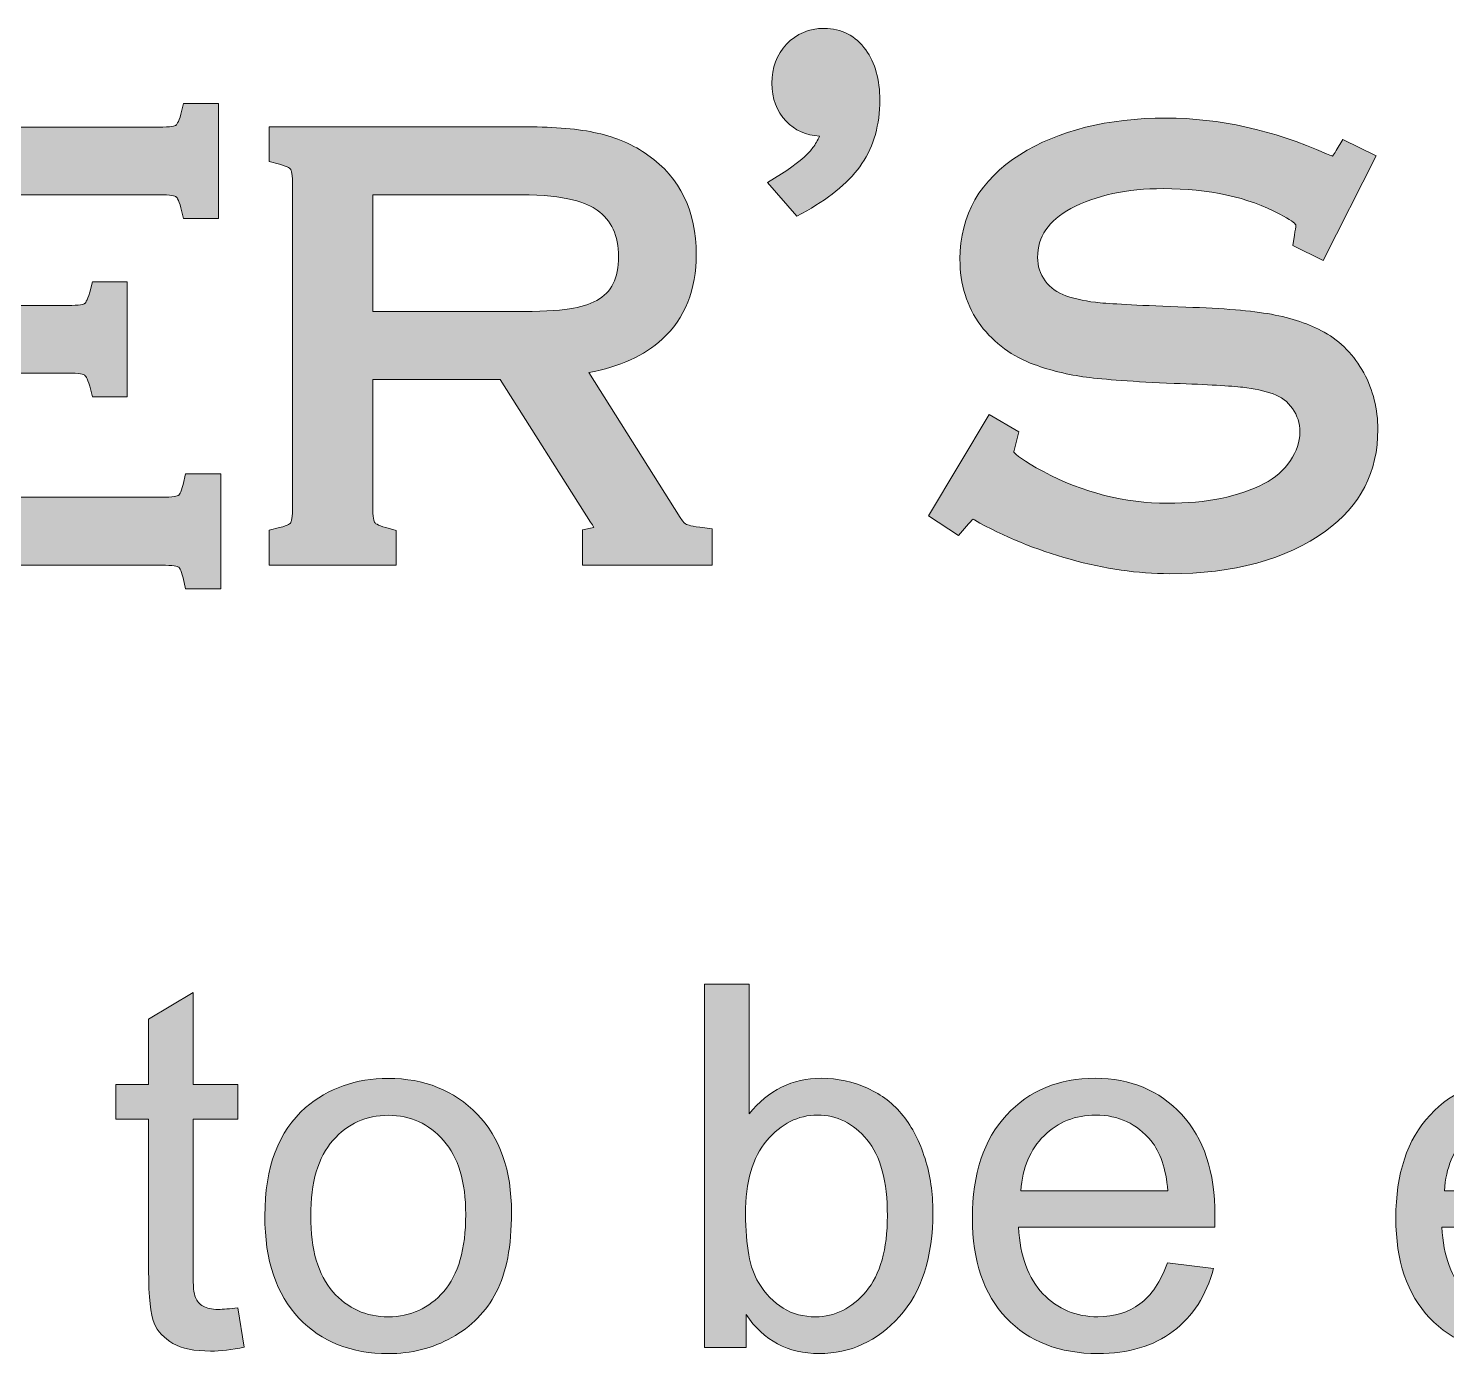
# Model space of a CAD drawing. Header units: inches. Extents: x 1117 to 1992, y -2324 to -585.
# Drawn here: x 1535.22 to 1560.56, y -1323.79 to -1300.11 of the extents above; entities that cross this region are included whole.
import ezdxf

# ---------------------------------------------------------------- set-up
doc = ezdxf.new("R2010")
doc.units = ezdxf.units.IN
doc.header["$MEASUREMENT"] = 0
doc.layers.add('Layer 1', color=7, linetype='Continuous')

# ---------------------------------------------------------------- blocks, each defined once
blk = doc.blocks.new('block 206')
at = {"layer": 'Layer 1', "true_color": 0x010101}
h = blk.add_hatch(color=18, dxfattribs=at)
h.dxf.hatch_style = 2
edge = h.paths.add_edge_path()
edge.add_spline(control_points=[(1549.444, -1300.106), (1549.173, -1300.106), (1548.947, -1300.202), (1548.77, -1300.39), (1548.598, -1300.574), (1548.51, -1300.809), (1548.51, -1301.086), (1548.51, -1301.359), (1548.596, -1301.588), (1548.764, -1301.764), (1548.919, -1301.928), (1549.121, -1302.017), (1549.361, -1302.031), (1549.328, -1302.108), (1549.288, -1302.177), (1549.242, -1302.237), (1549.131, -1302.384), (1548.941, -1302.541), (1548.681, -1302.703), (1548.681, -1302.703), (1548.433, -1302.857), (1548.433, -1302.857), (1548.433, -1302.857), (1548.954, -1303.463), (1548.954, -1303.463), (1548.954, -1303.463), (1549.133, -1303.364), (1549.133, -1303.364), (1549.581, -1303.109), (1549.913, -1302.827), (1550.119, -1302.52), (1550.331, -1302.205), (1550.438, -1301.824), (1550.438, -1301.388), (1550.438, -1301.023), (1550.354, -1300.721), (1550.188, -1300.491), (1550.007, -1300.239), (1549.75, -1300.106), (1549.444, -1300.106)], knot_values=[0, 0, 0, 0, 1, 1, 1, 2, 2, 2, 3, 3, 3, 4, 4, 4, 5, 5, 5, 6, 6, 6, 7, 7, 7, 8, 8, 8, 9, 9, 9, 10, 10, 10, 11, 11, 11, 12, 12, 12, 13, 13, 13, 13], degree=3, periodic=1)
h = blk.add_hatch(color=18, dxfattribs=at)
h.dxf.hatch_style = 2
edge = h.paths.add_edge_path()
edge.add_spline(control_points=[(1537.988, -1308.256), (1537.952, -1308.412), (1537.911, -1308.446), (1537.911, -1308.446), (1537.911, -1308.447), (1537.859, -1308.483), (1537.668, -1308.483), (1537.668, -1308.483), (1533.39, -1308.483), (1533.39, -1308.483), (1533.39, -1308.483), (1533.39, -1306.267), (1533.39, -1306.267), (1533.39, -1306.267), (1535.999, -1306.267), (1535.999, -1306.267), (1536.183, -1306.267), (1536.234, -1306.304), (1536.234, -1306.304), (1536.234, -1306.304), (1536.278, -1306.338), (1536.32, -1306.5), (1536.32, -1306.5), (1536.369, -1306.687), (1536.369, -1306.687), (1536.369, -1306.687), (1536.989, -1306.687), (1536.989, -1306.687), (1536.989, -1306.687), (1536.989, -1304.636), (1536.989, -1304.636), (1536.989, -1304.636), (1536.369, -1304.636), (1536.369, -1304.636), (1536.369, -1304.636), (1536.32, -1304.822), (1536.32, -1304.822), (1536.276, -1304.986), (1536.234, -1305.021), (1536.233, -1305.021), (1536.233, -1305.021), (1536.183, -1305.056), (1535.999, -1305.056), (1535.999, -1305.056), (1533.39, -1305.056), (1533.39, -1305.056), (1533.39, -1305.056), (1533.39, -1303.081), (1533.39, -1303.081), (1533.39, -1303.081), (1537.629, -1303.081), (1537.629, -1303.081), (1537.815, -1303.081), (1537.864, -1303.115), (1537.865, -1303.115), (1537.865, -1303.116), (1537.908, -1303.152), (1537.951, -1303.314), (1537.951, -1303.314), (1537.999, -1303.501), (1537.999, -1303.501), (1537.999, -1303.501), (1538.619, -1303.501), (1538.619, -1303.501), (1538.619, -1303.501), (1538.619, -1301.45), (1538.619, -1301.45), (1538.619, -1301.45), (1537.999, -1301.45), (1537.999, -1301.45), (1537.999, -1301.45), (1537.951, -1301.636), (1537.951, -1301.636), (1537.908, -1301.799), (1537.864, -1301.835), (1537.864, -1301.835), (1537.864, -1301.835), (1537.814, -1301.869), (1537.629, -1301.869), (1537.629, -1301.869), (1531.537, -1301.869), (1531.537, -1301.869), (1531.537, -1301.869), (1531.537, -1302.488), (1531.537, -1302.488), (1531.537, -1302.488), (1531.722, -1302.538), (1531.722, -1302.538), (1531.886, -1302.581), (1531.921, -1302.624), (1531.921, -1302.624), (1531.921, -1302.625), (1531.955, -1302.676), (1531.955, -1302.859), (1531.955, -1302.859), (1531.955, -1308.709), (1531.955, -1308.709), (1531.955, -1308.894), (1531.92, -1308.946), (1531.92, -1308.946), (1531.92, -1308.946), (1531.883, -1308.988), (1531.723, -1309.029), (1531.723, -1309.029), (1531.536, -1309.078), (1531.536, -1309.078), (1531.536, -1309.078), (1531.536, -1309.699), (1531.536, -1309.699), (1531.536, -1309.699), (1537.674, -1309.699), (1537.674, -1309.699), (1537.858, -1309.699), (1537.909, -1309.733), (1537.909, -1309.733), (1537.909, -1309.733), (1537.951, -1309.768), (1537.988, -1309.926), (1537.988, -1309.926), (1538.035, -1310.118), (1538.035, -1310.118), (1538.035, -1310.118), (1538.665, -1310.118), (1538.665, -1310.118), (1538.665, -1310.118), (1538.665, -1308.067), (1538.665, -1308.067), (1538.665, -1308.067), (1538.034, -1308.067), (1538.034, -1308.067), (1538.034, -1308.067), (1537.988, -1308.256), (1537.988, -1308.256)], knot_values=[0, 0, 0, 0, 1, 1, 1, 2, 2, 2, 3, 3, 3, 4, 4, 4, 5, 5, 5, 6, 6, 6, 7, 7, 7, 8, 8, 8, 9, 9, 9, 10, 10, 10, 11, 11, 11, 12, 12, 12, 13, 13, 13, 14, 14, 14, 15, 15, 15, 16, 16, 16, 17, 17, 17, 18, 18, 18, 19, 19, 19, 20, 20, 20, 21, 21, 21, 22, 22, 22, 23, 23, 23, 24, 24, 24, 25, 25, 25, 26, 26, 26, 27, 27, 27, 28, 28, 28, 29, 29, 29, 30, 30, 30, 31, 31, 31, 32, 32, 32, 33, 33, 33, 34, 34, 34, 35, 35, 35, 36, 36, 36, 37, 37, 37, 38, 38, 38, 39, 39, 39, 40, 40, 40, 41, 41, 41, 42, 42, 42, 43, 43, 43, 44, 44, 44, 44], degree=3, periodic=1)
h = blk.add_hatch(color=18, dxfattribs=at)
h.dxf.hatch_style = 2
edge = h.paths.add_edge_path()
edge.add_spline(control_points=[(1558.379, -1305.536), (1558.115, -1305.388), (1557.797, -1305.279), (1557.433, -1305.215), (1557.08, -1305.15), (1556.58, -1305.108), (1555.904, -1305.087), (1555.122, -1305.057), (1554.607, -1305.03), (1554.372, -1305.009), (1554.153, -1304.988), (1553.948, -1304.946), (1553.762, -1304.884), (1553.605, -1304.831), (1553.485, -1304.744), (1553.393, -1304.617), (1553.301, -1304.492), (1553.256, -1304.355), (1553.256, -1304.198), (1553.256, -1303.827), (1553.452, -1303.542), (1553.851, -1303.326), (1554.297, -1303.089), (1554.852, -1302.969), (1555.501, -1302.969), (1556.318, -1302.969), (1557.019, -1303.122), (1557.583, -1303.424), (1557.775, -1303.525), (1557.848, -1303.589), (1557.873, -1303.616), (1557.869, -1303.658), (1557.86, -1303.72), (1557.846, -1303.8), (1557.846, -1303.8), (1557.814, -1303.984), (1557.814, -1303.984), (1557.814, -1303.984), (1558.36, -1304.256), (1558.36, -1304.256), (1558.36, -1304.256), (1559.307, -1302.381), (1559.307, -1302.381), (1559.307, -1302.381), (1558.708, -1302.093), (1558.708, -1302.093), (1558.708, -1302.093), (1558.591, -1302.29), (1558.591, -1302.29), (1558.563, -1302.337), (1558.541, -1302.369), (1558.525, -1302.389), (1558.495, -1302.378), (1558.459, -1302.364), (1558.416, -1302.345), (1557.464, -1301.924), (1556.5, -1301.709), (1555.554, -1301.709), (1554.506, -1301.709), (1553.628, -1301.929), (1552.94, -1302.363), (1552.229, -1302.811), (1551.869, -1303.439), (1551.869, -1304.23), (1551.869, -1304.678), (1551.993, -1305.076), (1552.24, -1305.413), (1552.483, -1305.735), (1552.806, -1305.97), (1553.198, -1306.113), (1553.488, -1306.218), (1553.801, -1306.295), (1554.128, -1306.338), (1554.444, -1306.381), (1554.971, -1306.419), (1555.696, -1306.449), (1556.298, -1306.471), (1556.71, -1306.494), (1556.923, -1306.519), (1557.123, -1306.542), (1557.309, -1306.584), (1557.465, -1306.636), (1557.61, -1306.688), (1557.723, -1306.776), (1557.811, -1306.899), (1557.899, -1307.024), (1557.942, -1307.159), (1557.942, -1307.318), (1557.942, -1307.496), (1557.887, -1307.663), (1557.774, -1307.829), (1557.657, -1308.002), (1557.503, -1308.137), (1557.304, -1308.241), (1556.854, -1308.473), (1556.274, -1308.592), (1555.579, -1308.592), (1554.818, -1308.592), (1554.071, -1308.401), (1553.36, -1308.026), (1552.988, -1307.829), (1552.868, -1307.721), (1552.83, -1307.678), (1552.834, -1307.661), (1552.84, -1307.636), (1552.851, -1307.6), (1552.851, -1307.6), (1552.923, -1307.313), (1552.923, -1307.313), (1552.923, -1307.313), (1552.39, -1307.003), (1552.39, -1307.003), (1552.39, -1307.003), (1551.309, -1308.816), (1551.309, -1308.816), (1551.309, -1308.816), (1551.845, -1309.165), (1551.845, -1309.165), (1551.845, -1309.165), (1551.987, -1308.998), (1551.987, -1308.998), (1552.04, -1308.936), (1552.08, -1308.898), (1552.104, -1308.876), (1552.111, -1308.88), (1552.118, -1308.883), (1552.127, -1308.889), (1552.652, -1309.186), (1553.23, -1309.423), (1553.84, -1309.593), (1554.455, -1309.763), (1555.053, -1309.85), (1555.612, -1309.85), (1556.759, -1309.85), (1557.698, -1309.595), (1558.402, -1309.089), (1559.022, -1308.641), (1559.336, -1308.028), (1559.336, -1307.272), (1559.336, -1306.909), (1559.251, -1306.568), (1559.083, -1306.259), (1558.913, -1305.946), (1558.676, -1305.703), (1558.379, -1305.536)], knot_values=[0, 0, 0, 0, 1, 1, 1, 2, 2, 2, 3, 3, 3, 4, 4, 4, 5, 5, 5, 6, 6, 6, 7, 7, 7, 8, 8, 8, 9, 9, 9, 10, 10, 10, 11, 11, 11, 12, 12, 12, 13, 13, 13, 14, 14, 14, 15, 15, 15, 16, 16, 16, 17, 17, 17, 18, 18, 18, 19, 19, 19, 20, 20, 20, 21, 21, 21, 22, 22, 22, 23, 23, 23, 24, 24, 24, 25, 25, 25, 26, 26, 26, 27, 27, 27, 28, 28, 28, 29, 29, 29, 30, 30, 30, 31, 31, 31, 32, 32, 32, 33, 33, 33, 34, 34, 34, 35, 35, 35, 36, 36, 36, 37, 37, 37, 38, 38, 38, 39, 39, 39, 40, 40, 40, 41, 41, 41, 42, 42, 42, 43, 43, 43, 44, 44, 44, 45, 45, 45, 46, 46, 46, 47, 47, 47, 48, 48, 48, 48], degree=3, periodic=1)
h = blk.add_hatch(color=18, dxfattribs=at)
h.dxf.hatch_style = 2
edge = h.paths.add_edge_path()
edge.add_spline(control_points=[(1546.975, -1308.966), (1546.968, -1308.962), (1546.931, -1308.938), (1546.871, -1308.847), (1546.871, -1308.847), (1545.239, -1306.255), (1545.239, -1306.255), (1545.79, -1306.153), (1546.228, -1305.954), (1546.548, -1305.66), (1546.953, -1305.287), (1547.159, -1304.777), (1547.159, -1304.144), (1547.159, -1303.372), (1546.868, -1302.775), (1546.295, -1302.371), (1546.038, -1302.187), (1545.733, -1302.055), (1545.39, -1301.977), (1545.061, -1301.903), (1544.636, -1301.866), (1544.128, -1301.866), (1544.128, -1301.866), (1539.526, -1301.866), (1539.526, -1301.866), (1539.526, -1301.866), (1539.526, -1302.485), (1539.526, -1302.485), (1539.526, -1302.485), (1539.712, -1302.534), (1539.712, -1302.534), (1539.876, -1302.577), (1539.911, -1302.62), (1539.911, -1302.621), (1539.912, -1302.621), (1539.945, -1302.672), (1539.945, -1302.855), (1539.945, -1302.855), (1539.945, -1308.705), (1539.945, -1308.705), (1539.945, -1308.891), (1539.91, -1308.942), (1539.91, -1308.942), (1539.91, -1308.943), (1539.874, -1308.985), (1539.714, -1309.026), (1539.714, -1309.026), (1539.526, -1309.074), (1539.526, -1309.074), (1539.526, -1309.074), (1539.526, -1309.695), (1539.526, -1309.695), (1539.526, -1309.695), (1541.799, -1309.695), (1541.799, -1309.695), (1541.799, -1309.695), (1541.799, -1309.075), (1541.799, -1309.075), (1541.799, -1309.075), (1541.613, -1309.027), (1541.613, -1309.027), (1541.451, -1308.984), (1541.416, -1308.94), (1541.416, -1308.939), (1541.416, -1308.939), (1541.38, -1308.889), (1541.38, -1308.705), (1541.38, -1308.705), (1541.38, -1306.377), (1541.38, -1306.377), (1541.38, -1306.377), (1543.656, -1306.377), (1543.656, -1306.377), (1543.656, -1306.377), (1545.269, -1308.926), (1545.269, -1308.926), (1545.294, -1308.965), (1545.313, -1308.997), (1545.329, -1309.023), (1545.328, -1309.023), (1545.327, -1309.023), (1545.325, -1309.024), (1545.325, -1309.024), (1545.126, -1309.064), (1545.126, -1309.064), (1545.126, -1309.064), (1545.126, -1309.695), (1545.126, -1309.695), (1545.126, -1309.695), (1547.44, -1309.695), (1547.44, -1309.695), (1547.44, -1309.695), (1547.44, -1309.048), (1547.44, -1309.048), (1547.44, -1309.048), (1547.223, -1309.02), (1547.223, -1309.02), (1547.033, -1308.996), (1546.981, -1308.969), (1546.975, -1308.966)], knot_values=[0, 0, 0, 0, 1, 1, 1, 2, 2, 2, 3, 3, 3, 4, 4, 4, 5, 5, 5, 6, 6, 6, 7, 7, 7, 8, 8, 8, 9, 9, 9, 10, 10, 10, 11, 11, 11, 12, 12, 12, 13, 13, 13, 14, 14, 14, 15, 15, 15, 16, 16, 16, 17, 17, 17, 18, 18, 18, 19, 19, 19, 20, 20, 20, 21, 21, 21, 22, 22, 22, 23, 23, 23, 24, 24, 24, 25, 25, 25, 26, 26, 26, 27, 27, 27, 28, 28, 28, 29, 29, 29, 30, 30, 30, 31, 31, 31, 32, 32, 32, 33, 33, 33, 33], degree=3, periodic=1)
edge = h.paths.add_edge_path()
edge.add_spline(control_points=[(1541.381, -1303.079), (1541.381, -1303.079), (1544.024, -1303.079), (1544.024, -1303.079), (1544.839, -1303.079), (1545.216, -1303.228), (1545.389, -1303.353), (1545.645, -1303.536), (1545.769, -1303.808), (1545.769, -1304.184), (1545.769, -1304.571), (1545.646, -1304.82), (1545.38, -1304.968), (1545.251, -1305.04), (1545.087, -1305.09), (1544.892, -1305.118), (1544.68, -1305.149), (1544.354, -1305.165), (1543.917, -1305.165), (1543.917, -1305.165), (1541.38, -1305.165), (1541.38, -1305.165), (1541.38, -1305.165), (1541.381, -1303.079), (1541.381, -1303.079), (1541.381, -1303.079), (1541.381, -1303.079), (1541.381, -1303.079)], knot_values=[0, 0, 0, 0, 1, 1, 1, 2, 2, 2, 3, 3, 3, 4, 4, 4, 5, 5, 5, 6, 6, 6, 7, 7, 7, 8, 8, 8, 9, 9, 9, 9], degree=3, periodic=1)
at = {"layer": 'Layer 1', "lineweight": 0}
for points, knots in [([(1549.444, -1300.106), (1549.173, -1300.106), (1548.947, -1300.202), (1548.77, -1300.39), (1548.598, -1300.574), (1548.51, -1300.809), (1548.51, -1301.086), (1548.51, -1301.359), (1548.596, -1301.588), (1548.764, -1301.764), (1548.919, -1301.928), (1549.121, -1302.017), (1549.361, -1302.031), (1549.328, -1302.108), (1549.288, -1302.177), (1549.242, -1302.237), (1549.131, -1302.384), (1548.941, -1302.541), (1548.681, -1302.703), (1548.681, -1302.703), (1548.433, -1302.857), (1548.433, -1302.857), (1548.433, -1302.857), (1548.954, -1303.463), (1548.954, -1303.463), (1548.954, -1303.463), (1549.133, -1303.364), (1549.133, -1303.364), (1549.581, -1303.109), (1549.913, -1302.827), (1550.119, -1302.52), (1550.331, -1302.205), (1550.438, -1301.824), (1550.438, -1301.388), (1550.438, -1301.023), (1550.354, -1300.721), (1550.188, -1300.491), (1550.007, -1300.239), (1549.75, -1300.106), (1549.444, -1300.106)], [0, 0, 0, 0, 1, 1, 1, 2, 2, 2, 3, 3, 3, 4, 4, 4, 5, 5, 5, 6, 6, 6, 7, 7, 7, 8, 8, 8, 9, 9, 9, 10, 10, 10, 11, 11, 11, 12, 12, 12, 13, 13, 13, 13]), ([(1537.988, -1308.256), (1537.952, -1308.412), (1537.911, -1308.446), (1537.911, -1308.446), (1537.911, -1308.447), (1537.859, -1308.483), (1537.668, -1308.483), (1537.668, -1308.483), (1533.39, -1308.483), (1533.39, -1308.483), (1533.39, -1308.483), (1533.39, -1306.267), (1533.39, -1306.267), (1533.39, -1306.267), (1535.999, -1306.267), (1535.999, -1306.267), (1536.183, -1306.267), (1536.234, -1306.304), (1536.234, -1306.304), (1536.234, -1306.304), (1536.278, -1306.338), (1536.32, -1306.5), (1536.32, -1306.5), (1536.369, -1306.687), (1536.369, -1306.687), (1536.369, -1306.687), (1536.989, -1306.687), (1536.989, -1306.687), (1536.989, -1306.687), (1536.989, -1304.636), (1536.989, -1304.636), (1536.989, -1304.636), (1536.369, -1304.636), (1536.369, -1304.636), (1536.369, -1304.636), (1536.32, -1304.822), (1536.32, -1304.822), (1536.276, -1304.986), (1536.234, -1305.021), (1536.233, -1305.021), (1536.233, -1305.021), (1536.183, -1305.056), (1535.999, -1305.056), (1535.999, -1305.056), (1533.39, -1305.056), (1533.39, -1305.056), (1533.39, -1305.056), (1533.39, -1303.081), (1533.39, -1303.081), (1533.39, -1303.081), (1537.629, -1303.081), (1537.629, -1303.081), (1537.815, -1303.081), (1537.864, -1303.115), (1537.865, -1303.115), (1537.865, -1303.116), (1537.908, -1303.152), (1537.951, -1303.314), (1537.951, -1303.314), (1537.999, -1303.501), (1537.999, -1303.501), (1537.999, -1303.501), (1538.619, -1303.501), (1538.619, -1303.501), (1538.619, -1303.501), (1538.619, -1301.45), (1538.619, -1301.45), (1538.619, -1301.45), (1537.999, -1301.45), (1537.999, -1301.45), (1537.999, -1301.45), (1537.951, -1301.636), (1537.951, -1301.636), (1537.908, -1301.799), (1537.864, -1301.835), (1537.864, -1301.835), (1537.864, -1301.835), (1537.814, -1301.869), (1537.629, -1301.869), (1537.629, -1301.869), (1531.537, -1301.869), (1531.537, -1301.869), (1531.537, -1301.869), (1531.537, -1302.488), (1531.537, -1302.488), (1531.537, -1302.488), (1531.722, -1302.538), (1531.722, -1302.538), (1531.886, -1302.581), (1531.921, -1302.624), (1531.921, -1302.624), (1531.921, -1302.625), (1531.955, -1302.676), (1531.955, -1302.859), (1531.955, -1302.859), (1531.955, -1308.709), (1531.955, -1308.709), (1531.955, -1308.894), (1531.92, -1308.946), (1531.92, -1308.946), (1531.92, -1308.946), (1531.883, -1308.988), (1531.723, -1309.029), (1531.723, -1309.029), (1531.536, -1309.078), (1531.536, -1309.078), (1531.536, -1309.078), (1531.536, -1309.699), (1531.536, -1309.699), (1531.536, -1309.699), (1537.674, -1309.699), (1537.674, -1309.699), (1537.858, -1309.699), (1537.909, -1309.733), (1537.909, -1309.733), (1537.909, -1309.733), (1537.951, -1309.768), (1537.988, -1309.926), (1537.988, -1309.926), (1538.035, -1310.118), (1538.035, -1310.118), (1538.035, -1310.118), (1538.665, -1310.118), (1538.665, -1310.118), (1538.665, -1310.118), (1538.665, -1308.067), (1538.665, -1308.067), (1538.665, -1308.067), (1538.034, -1308.067), (1538.034, -1308.067), (1538.034, -1308.067), (1537.988, -1308.256), (1537.988, -1308.256)], [0, 0, 0, 0, 1, 1, 1, 2, 2, 2, 3, 3, 3, 4, 4, 4, 5, 5, 5, 6, 6, 6, 7, 7, 7, 8, 8, 8, 9, 9, 9, 10, 10, 10, 11, 11, 11, 12, 12, 12, 13, 13, 13, 14, 14, 14, 15, 15, 15, 16, 16, 16, 17, 17, 17, 18, 18, 18, 19, 19, 19, 20, 20, 20, 21, 21, 21, 22, 22, 22, 23, 23, 23, 24, 24, 24, 25, 25, 25, 26, 26, 26, 27, 27, 27, 28, 28, 28, 29, 29, 29, 30, 30, 30, 31, 31, 31, 32, 32, 32, 33, 33, 33, 34, 34, 34, 35, 35, 35, 36, 36, 36, 37, 37, 37, 38, 38, 38, 39, 39, 39, 40, 40, 40, 41, 41, 41, 42, 42, 42, 43, 43, 43, 44, 44, 44, 44]), ([(1558.379, -1305.536), (1558.115, -1305.388), (1557.797, -1305.279), (1557.433, -1305.215), (1557.08, -1305.15), (1556.58, -1305.108), (1555.904, -1305.087), (1555.122, -1305.057), (1554.607, -1305.03), (1554.372, -1305.009), (1554.153, -1304.988), (1553.948, -1304.946), (1553.762, -1304.884), (1553.605, -1304.831), (1553.485, -1304.744), (1553.393, -1304.617), (1553.301, -1304.492), (1553.256, -1304.355), (1553.256, -1304.198), (1553.256, -1303.827), (1553.452, -1303.542), (1553.851, -1303.326), (1554.297, -1303.089), (1554.852, -1302.969), (1555.501, -1302.969), (1556.318, -1302.969), (1557.019, -1303.122), (1557.583, -1303.424), (1557.775, -1303.525), (1557.848, -1303.589), (1557.873, -1303.616), (1557.869, -1303.658), (1557.86, -1303.72), (1557.846, -1303.8), (1557.846, -1303.8), (1557.814, -1303.984), (1557.814, -1303.984), (1557.814, -1303.984), (1558.36, -1304.256), (1558.36, -1304.256), (1558.36, -1304.256), (1559.307, -1302.381), (1559.307, -1302.381), (1559.307, -1302.381), (1558.708, -1302.093), (1558.708, -1302.093), (1558.708, -1302.093), (1558.591, -1302.29), (1558.591, -1302.29), (1558.563, -1302.337), (1558.541, -1302.369), (1558.525, -1302.389), (1558.495, -1302.378), (1558.459, -1302.364), (1558.416, -1302.345), (1557.464, -1301.924), (1556.5, -1301.709), (1555.554, -1301.709), (1554.506, -1301.709), (1553.628, -1301.929), (1552.94, -1302.363), (1552.229, -1302.811), (1551.869, -1303.439), (1551.869, -1304.23), (1551.869, -1304.678), (1551.993, -1305.076), (1552.24, -1305.413), (1552.483, -1305.735), (1552.806, -1305.97), (1553.198, -1306.113), (1553.488, -1306.218), (1553.801, -1306.295), (1554.128, -1306.338), (1554.444, -1306.381), (1554.971, -1306.419), (1555.696, -1306.449), (1556.298, -1306.471), (1556.71, -1306.494), (1556.923, -1306.519), (1557.123, -1306.542), (1557.309, -1306.584), (1557.465, -1306.636), (1557.61, -1306.688), (1557.723, -1306.776), (1557.811, -1306.899), (1557.899, -1307.024), (1557.942, -1307.159), (1557.942, -1307.318), (1557.942, -1307.496), (1557.887, -1307.663), (1557.774, -1307.829), (1557.657, -1308.002), (1557.503, -1308.137), (1557.304, -1308.241), (1556.854, -1308.473), (1556.274, -1308.592), (1555.579, -1308.592), (1554.818, -1308.592), (1554.071, -1308.401), (1553.36, -1308.026), (1552.988, -1307.829), (1552.868, -1307.721), (1552.83, -1307.678), (1552.834, -1307.661), (1552.84, -1307.636), (1552.851, -1307.6), (1552.851, -1307.6), (1552.923, -1307.313), (1552.923, -1307.313), (1552.923, -1307.313), (1552.39, -1307.003), (1552.39, -1307.003), (1552.39, -1307.003), (1551.309, -1308.816), (1551.309, -1308.816), (1551.309, -1308.816), (1551.845, -1309.165), (1551.845, -1309.165), (1551.845, -1309.165), (1551.987, -1308.998), (1551.987, -1308.998), (1552.04, -1308.936), (1552.08, -1308.898), (1552.104, -1308.876), (1552.111, -1308.88), (1552.118, -1308.883), (1552.127, -1308.889), (1552.652, -1309.186), (1553.23, -1309.423), (1553.84, -1309.593), (1554.455, -1309.763), (1555.053, -1309.85), (1555.612, -1309.85), (1556.759, -1309.85), (1557.698, -1309.595), (1558.402, -1309.089), (1559.022, -1308.641), (1559.336, -1308.028), (1559.336, -1307.272), (1559.336, -1306.909), (1559.251, -1306.568), (1559.083, -1306.259), (1558.913, -1305.946), (1558.676, -1305.703), (1558.379, -1305.536)], [0, 0, 0, 0, 1, 1, 1, 2, 2, 2, 3, 3, 3, 4, 4, 4, 5, 5, 5, 6, 6, 6, 7, 7, 7, 8, 8, 8, 9, 9, 9, 10, 10, 10, 11, 11, 11, 12, 12, 12, 13, 13, 13, 14, 14, 14, 15, 15, 15, 16, 16, 16, 17, 17, 17, 18, 18, 18, 19, 19, 19, 20, 20, 20, 21, 21, 21, 22, 22, 22, 23, 23, 23, 24, 24, 24, 25, 25, 25, 26, 26, 26, 27, 27, 27, 28, 28, 28, 29, 29, 29, 30, 30, 30, 31, 31, 31, 32, 32, 32, 33, 33, 33, 34, 34, 34, 35, 35, 35, 36, 36, 36, 37, 37, 37, 38, 38, 38, 39, 39, 39, 40, 40, 40, 41, 41, 41, 42, 42, 42, 43, 43, 43, 44, 44, 44, 45, 45, 45, 46, 46, 46, 47, 47, 47, 48, 48, 48, 48]), ([(1546.975, -1308.966), (1546.968, -1308.962), (1546.931, -1308.938), (1546.871, -1308.847), (1546.871, -1308.847), (1545.239, -1306.255), (1545.239, -1306.255), (1545.79, -1306.153), (1546.228, -1305.954), (1546.548, -1305.66), (1546.953, -1305.287), (1547.159, -1304.777), (1547.159, -1304.144), (1547.159, -1303.372), (1546.868, -1302.775), (1546.295, -1302.371), (1546.038, -1302.187), (1545.733, -1302.055), (1545.39, -1301.977), (1545.061, -1301.903), (1544.636, -1301.866), (1544.128, -1301.866), (1544.128, -1301.866), (1539.526, -1301.866), (1539.526, -1301.866), (1539.526, -1301.866), (1539.526, -1302.485), (1539.526, -1302.485), (1539.526, -1302.485), (1539.712, -1302.534), (1539.712, -1302.534), (1539.876, -1302.577), (1539.911, -1302.62), (1539.911, -1302.621), (1539.912, -1302.621), (1539.945, -1302.672), (1539.945, -1302.855), (1539.945, -1302.855), (1539.945, -1308.705), (1539.945, -1308.705), (1539.945, -1308.891), (1539.91, -1308.942), (1539.91, -1308.942), (1539.91, -1308.943), (1539.874, -1308.985), (1539.714, -1309.026), (1539.714, -1309.026), (1539.526, -1309.074), (1539.526, -1309.074), (1539.526, -1309.074), (1539.526, -1309.695), (1539.526, -1309.695), (1539.526, -1309.695), (1541.799, -1309.695), (1541.799, -1309.695), (1541.799, -1309.695), (1541.799, -1309.075), (1541.799, -1309.075), (1541.799, -1309.075), (1541.613, -1309.027), (1541.613, -1309.027), (1541.451, -1308.984), (1541.416, -1308.94), (1541.416, -1308.939), (1541.416, -1308.939), (1541.38, -1308.889), (1541.38, -1308.705), (1541.38, -1308.705), (1541.38, -1306.377), (1541.38, -1306.377), (1541.38, -1306.377), (1543.656, -1306.377), (1543.656, -1306.377), (1543.656, -1306.377), (1545.269, -1308.926), (1545.269, -1308.926), (1545.294, -1308.965), (1545.313, -1308.997), (1545.329, -1309.023), (1545.328, -1309.023), (1545.327, -1309.023), (1545.325, -1309.024), (1545.325, -1309.024), (1545.126, -1309.064), (1545.126, -1309.064), (1545.126, -1309.064), (1545.126, -1309.695), (1545.126, -1309.695), (1545.126, -1309.695), (1547.44, -1309.695), (1547.44, -1309.695), (1547.44, -1309.695), (1547.44, -1309.048), (1547.44, -1309.048), (1547.44, -1309.048), (1547.223, -1309.02), (1547.223, -1309.02), (1547.033, -1308.996), (1546.981, -1308.969), (1546.975, -1308.966)], [0, 0, 0, 0, 1, 1, 1, 2, 2, 2, 3, 3, 3, 4, 4, 4, 5, 5, 5, 6, 6, 6, 7, 7, 7, 8, 8, 8, 9, 9, 9, 10, 10, 10, 11, 11, 11, 12, 12, 12, 13, 13, 13, 14, 14, 14, 15, 15, 15, 16, 16, 16, 17, 17, 17, 18, 18, 18, 19, 19, 19, 20, 20, 20, 21, 21, 21, 22, 22, 22, 23, 23, 23, 24, 24, 24, 25, 25, 25, 26, 26, 26, 27, 27, 27, 28, 28, 28, 29, 29, 29, 30, 30, 30, 31, 31, 31, 32, 32, 32, 33, 33, 33, 33]), ([(1541.381, -1303.079), (1541.381, -1303.079), (1544.024, -1303.079), (1544.024, -1303.079), (1544.839, -1303.079), (1545.216, -1303.228), (1545.389, -1303.353), (1545.645, -1303.536), (1545.769, -1303.808), (1545.769, -1304.184), (1545.769, -1304.571), (1545.646, -1304.82), (1545.38, -1304.968), (1545.251, -1305.04), (1545.087, -1305.09), (1544.892, -1305.118), (1544.68, -1305.149), (1544.354, -1305.165), (1543.917, -1305.165), (1543.917, -1305.165), (1541.38, -1305.165), (1541.38, -1305.165), (1541.38, -1305.165), (1541.381, -1303.079), (1541.381, -1303.079), (1541.381, -1303.079), (1541.381, -1303.079), (1541.381, -1303.079)], [0, 0, 0, 0, 1, 1, 1, 2, 2, 2, 3, 3, 3, 4, 4, 4, 5, 5, 5, 6, 6, 6, 7, 7, 7, 8, 8, 8, 9, 9, 9, 9])]:
    blk.add_open_spline(points, degree=3, knots=knots, dxfattribs=at)
blk = doc.blocks.new('block 207')
at = {"layer": 'Layer 1', "true_color": 0x010101}
h = blk.add_hatch(color=18, dxfattribs=at)
h.dxf.hatch_style = 2
edge = h.paths.add_edge_path()
edge.add_spline(control_points=[(1538.968, -1322.964), (1538.968, -1322.964), (1539.083, -1323.669), (1539.083, -1323.669), (1538.859, -1323.716), (1538.658, -1323.74), (1538.48, -1323.74), (1538.192, -1323.74), (1537.966, -1323.694), (1537.808, -1323.603), (1537.649, -1323.51), (1537.536, -1323.39), (1537.471, -1323.242), (1537.406, -1323.093), (1537.374, -1322.779), (1537.374, -1322.301), (1537.374, -1322.301), (1537.374, -1319.594), (1537.374, -1319.594), (1537.374, -1319.594), (1536.79, -1319.594), (1536.79, -1319.594), (1536.79, -1319.594), (1536.79, -1318.974), (1536.79, -1318.974), (1536.79, -1318.974), (1537.374, -1318.974), (1537.374, -1318.974), (1537.374, -1318.974), (1537.374, -1317.808), (1537.374, -1317.808), (1537.374, -1317.808), (1538.167, -1317.331), (1538.167, -1317.331), (1538.167, -1317.331), (1538.167, -1318.974), (1538.167, -1318.974), (1538.167, -1318.974), (1538.968, -1318.974), (1538.968, -1318.974), (1538.968, -1318.974), (1538.968, -1319.594), (1538.968, -1319.594), (1538.968, -1319.594), (1538.167, -1319.594), (1538.167, -1319.594), (1538.167, -1319.594), (1538.167, -1322.344), (1538.167, -1322.344), (1538.167, -1322.572), (1538.181, -1322.718), (1538.209, -1322.783), (1538.237, -1322.848), (1538.283, -1322.9), (1538.346, -1322.938), (1538.41, -1322.976), (1538.5, -1322.995), (1538.618, -1322.995), (1538.707, -1322.995), (1538.824, -1322.985), (1538.968, -1322.964)], knot_values=[0, 0, 0, 0, 1, 1, 1, 2, 2, 2, 3, 3, 3, 4, 4, 4, 5, 5, 5, 6, 6, 6, 7, 7, 7, 8, 8, 8, 9, 9, 9, 10, 10, 10, 11, 11, 11, 12, 12, 12, 13, 13, 13, 14, 14, 14, 15, 15, 15, 16, 16, 16, 17, 17, 17, 18, 18, 18, 19, 19, 19, 20, 20, 20, 20], degree=3, periodic=1)
h = blk.add_hatch(color=18, dxfattribs=at)
h.dxf.hatch_style = 2
edge = h.paths.add_edge_path()
edge.add_spline(control_points=[(1548.047, -1323.678), (1548.047, -1323.678), (1547.308, -1323.678), (1547.308, -1323.678), (1547.308, -1323.678), (1547.308, -1317.184), (1547.308, -1317.184), (1547.308, -1317.184), (1548.105, -1317.184), (1548.105, -1317.184), (1548.105, -1317.184), (1548.105, -1319.5), (1548.105, -1319.5), (1548.442, -1319.078), (1548.872, -1318.866), (1549.393, -1318.866), (1549.682, -1318.866), (1549.957, -1318.925), (1550.215, -1319.041), (1550.473, -1319.158), (1550.686, -1319.322), (1550.853, -1319.534), (1551.02, -1319.745), (1551.151, -1319.998), (1551.245, -1320.298), (1551.34, -1320.596), (1551.386, -1320.915), (1551.386, -1321.255), (1551.386, -1322.061), (1551.187, -1322.684), (1550.788, -1323.124), (1550.39, -1323.563), (1549.912, -1323.784), (1549.354, -1323.784), (1548.798, -1323.784), (1548.363, -1323.552), (1548.047, -1323.088), (1548.047, -1323.088), (1548.047, -1323.678), (1548.047, -1323.678), (1548.047, -1323.678), (1548.047, -1323.678), (1548.047, -1323.678)], knot_values=[0, 0, 0, 0, 1, 1, 1, 2, 2, 2, 3, 3, 3, 4, 4, 4, 5, 5, 5, 6, 6, 6, 7, 7, 7, 8, 8, 8, 9, 9, 9, 10, 10, 10, 11, 11, 11, 12, 12, 12, 13, 13, 13, 14, 14, 14, 14], degree=3, periodic=1)
edge = h.paths.add_edge_path()
edge.add_spline(control_points=[(1548.039, -1321.29), (1548.039, -1321.855), (1548.116, -1322.262), (1548.269, -1322.513), (1548.52, -1322.923), (1548.86, -1323.128), (1549.288, -1323.128), (1549.636, -1323.128), (1549.937, -1322.977), (1550.192, -1322.674), (1550.446, -1322.373), (1550.573, -1321.921), (1550.573, -1321.321), (1550.573, -1320.708), (1550.451, -1320.255), (1550.208, -1319.962), (1549.964, -1319.669), (1549.67, -1319.523), (1549.324, -1319.523), (1548.976, -1319.523), (1548.674, -1319.675), (1548.42, -1319.977), (1548.166, -1320.28), (1548.039, -1320.717), (1548.039, -1321.29)], knot_values=[0, 0, 0, 0, 1, 1, 1, 2, 2, 2, 3, 3, 3, 4, 4, 4, 5, 5, 5, 6, 6, 6, 7, 7, 7, 8, 8, 8, 8], degree=3, periodic=1)
h = blk.add_hatch(color=18, dxfattribs=at)
h.dxf.hatch_style = 2
edge = h.paths.add_edge_path()
edge.add_spline(control_points=[(1539.45, -1321.326), (1539.45, -1320.454), (1539.693, -1319.809), (1540.177, -1319.39), (1540.582, -1319.042), (1541.075, -1318.868), (1541.655, -1318.868), (1542.302, -1318.868), (1542.831, -1319.081), (1543.242, -1319.504), (1543.652, -1319.927), (1543.857, -1320.513), (1543.857, -1321.26), (1543.857, -1321.866), (1543.766, -1322.342), (1543.585, -1322.689), (1543.402, -1323.036), (1543.138, -1323.306), (1542.792, -1323.498), (1542.445, -1323.69), (1542.065, -1323.785), (1541.655, -1323.785), (1540.997, -1323.785), (1540.464, -1323.575), (1540.06, -1323.152), (1539.654, -1322.728), (1539.45, -1322.12), (1539.45, -1321.326)], knot_values=[0, 0, 0, 0, 1, 1, 1, 2, 2, 2, 3, 3, 3, 4, 4, 4, 5, 5, 5, 6, 6, 6, 7, 7, 7, 8, 8, 8, 9, 9, 9, 9], degree=3, periodic=1)
edge = h.paths.add_edge_path()
edge.add_spline(control_points=[(1540.27, -1321.326), (1540.27, -1321.928), (1540.402, -1322.378), (1540.665, -1322.679), (1540.928, -1322.979), (1541.258, -1323.127), (1541.657, -1323.127), (1542.052, -1323.127), (1542.383, -1322.976), (1542.646, -1322.676), (1542.907, -1322.375), (1543.039, -1321.916), (1543.039, -1321.299), (1543.039, -1320.717), (1542.907, -1320.276), (1542.642, -1319.976), (1542.378, -1319.676), (1542.05, -1319.527), (1541.657, -1319.527), (1541.259, -1319.527), (1540.929, -1319.676), (1540.665, -1319.975), (1540.402, -1320.273), (1540.27, -1320.723), (1540.27, -1321.326)], knot_values=[0, 0, 0, 0, 1, 1, 1, 2, 2, 2, 3, 3, 3, 4, 4, 4, 5, 5, 5, 6, 6, 6, 7, 7, 7, 8, 8, 8, 8], degree=3, periodic=1)
h = blk.add_hatch(color=18, dxfattribs=at)
h.dxf.hatch_style = 2
edge = h.paths.add_edge_path()
edge.add_spline(control_points=[(1555.577, -1322.163), (1555.577, -1322.163), (1556.401, -1322.265), (1556.401, -1322.265), (1556.271, -1322.745), (1556.03, -1323.119), (1555.679, -1323.385), (1555.328, -1323.651), (1554.878, -1323.784), (1554.333, -1323.784), (1553.645, -1323.784), (1553.099, -1323.571), (1552.696, -1323.148), (1552.293, -1322.724), (1552.091, -1322.129), (1552.091, -1321.364), (1552.091, -1320.573), (1552.295, -1319.96), (1552.702, -1319.522), (1553.11, -1319.084), (1553.637, -1318.866), (1554.288, -1318.866), (1554.916, -1318.866), (1555.43, -1319.08), (1555.829, -1319.508), (1556.227, -1319.936), (1556.426, -1320.539), (1556.426, -1321.316), (1556.426, -1321.363), (1556.425, -1321.434), (1556.422, -1321.528), (1556.422, -1321.528), (1552.914, -1321.528), (1552.914, -1321.528), (1552.944, -1322.046), (1553.09, -1322.442), (1553.352, -1322.715), (1553.615, -1322.99), (1553.943, -1323.127), (1554.335, -1323.127), (1554.628, -1323.127), (1554.878, -1323.051), (1555.084, -1322.898), (1555.292, -1322.744), (1555.456, -1322.499), (1555.577, -1322.163)], knot_values=[0, 0, 0, 0, 1, 1, 1, 2, 2, 2, 3, 3, 3, 4, 4, 4, 5, 5, 5, 6, 6, 6, 7, 7, 7, 8, 8, 8, 9, 9, 9, 10, 10, 10, 11, 11, 11, 12, 12, 12, 13, 13, 13, 14, 14, 14, 15, 15, 15, 15], degree=3, periodic=1)
edge = h.paths.add_edge_path()
edge.add_spline(control_points=[(1552.959, -1320.874), (1552.959, -1320.874), (1555.585, -1320.874), (1555.585, -1320.874), (1555.549, -1320.478), (1555.449, -1320.181), (1555.284, -1319.984), (1555.03, -1319.677), (1554.702, -1319.523), (1554.296, -1319.523), (1553.93, -1319.523), (1553.622, -1319.646), (1553.372, -1319.891), (1553.124, -1320.136), (1552.986, -1320.463), (1552.959, -1320.874)], knot_values=[0, 0, 0, 0, 1, 1, 1, 2, 2, 2, 3, 3, 3, 4, 4, 4, 5, 5, 5, 5], degree=3, periodic=1)
h = blk.add_hatch(color=18, dxfattribs=at)
h.dxf.hatch_style = 2
edge = h.paths.add_edge_path()
edge.add_spline(control_points=[(1563.142, -1322.163), (1563.142, -1322.163), (1563.966, -1322.265), (1563.966, -1322.265), (1563.836, -1322.745), (1563.595, -1323.119), (1563.244, -1323.385), (1562.893, -1323.651), (1562.444, -1323.784), (1561.897, -1323.784), (1561.21, -1323.784), (1560.664, -1323.571), (1560.261, -1323.148), (1559.858, -1322.724), (1559.657, -1322.129), (1559.657, -1321.364), (1559.657, -1320.573), (1559.86, -1319.96), (1560.268, -1319.522), (1560.674, -1319.085), (1561.203, -1318.866), (1561.853, -1318.866), (1562.482, -1318.866), (1562.995, -1319.08), (1563.394, -1319.508), (1563.792, -1319.936), (1563.991, -1320.539), (1563.991, -1321.316), (1563.991, -1321.363), (1563.989, -1321.434), (1563.986, -1321.528), (1563.986, -1321.528), (1560.479, -1321.528), (1560.479, -1321.528), (1560.509, -1322.046), (1560.655, -1322.442), (1560.917, -1322.715), (1561.179, -1322.99), (1561.509, -1323.127), (1561.9, -1323.127), (1562.192, -1323.127), (1562.442, -1323.051), (1562.648, -1322.898), (1562.857, -1322.744), (1563.021, -1322.499), (1563.142, -1322.163)], knot_values=[0, 0, 0, 0, 1, 1, 1, 2, 2, 2, 3, 3, 3, 4, 4, 4, 5, 5, 5, 6, 6, 6, 7, 7, 7, 8, 8, 8, 9, 9, 9, 10, 10, 10, 11, 11, 11, 12, 12, 12, 13, 13, 13, 14, 14, 14, 15, 15, 15, 15], degree=3, periodic=1)
edge = h.paths.add_edge_path()
edge.add_spline(control_points=[(1560.525, -1320.874), (1560.525, -1320.874), (1563.151, -1320.874), (1563.151, -1320.874), (1563.115, -1320.478), (1563.016, -1320.181), (1562.85, -1319.984), (1562.596, -1319.677), (1562.267, -1319.523), (1561.862, -1319.523), (1561.496, -1319.523), (1561.188, -1319.646), (1560.939, -1319.891), (1560.689, -1320.136), (1560.552, -1320.463), (1560.525, -1320.874)], knot_values=[0, 0, 0, 0, 1, 1, 1, 2, 2, 2, 3, 3, 3, 4, 4, 4, 5, 5, 5, 5], degree=3, periodic=1)
at = {"layer": 'Layer 1', "lineweight": 0}
for points, knots in [([(1538.968, -1322.964), (1538.968, -1322.964), (1539.083, -1323.669), (1539.083, -1323.669), (1538.859, -1323.716), (1538.658, -1323.74), (1538.48, -1323.74), (1538.192, -1323.74), (1537.966, -1323.694), (1537.808, -1323.603), (1537.649, -1323.51), (1537.536, -1323.39), (1537.471, -1323.242), (1537.406, -1323.093), (1537.374, -1322.779), (1537.374, -1322.301), (1537.374, -1322.301), (1537.374, -1319.594), (1537.374, -1319.594), (1537.374, -1319.594), (1536.79, -1319.594), (1536.79, -1319.594), (1536.79, -1319.594), (1536.79, -1318.974), (1536.79, -1318.974), (1536.79, -1318.974), (1537.374, -1318.974), (1537.374, -1318.974), (1537.374, -1318.974), (1537.374, -1317.808), (1537.374, -1317.808), (1537.374, -1317.808), (1538.167, -1317.331), (1538.167, -1317.331), (1538.167, -1317.331), (1538.167, -1318.974), (1538.167, -1318.974), (1538.167, -1318.974), (1538.968, -1318.974), (1538.968, -1318.974), (1538.968, -1318.974), (1538.968, -1319.594), (1538.968, -1319.594), (1538.968, -1319.594), (1538.167, -1319.594), (1538.167, -1319.594), (1538.167, -1319.594), (1538.167, -1322.344), (1538.167, -1322.344), (1538.167, -1322.572), (1538.181, -1322.718), (1538.209, -1322.783), (1538.237, -1322.848), (1538.283, -1322.9), (1538.346, -1322.938), (1538.41, -1322.976), (1538.5, -1322.995), (1538.618, -1322.995), (1538.707, -1322.995), (1538.824, -1322.985), (1538.968, -1322.964)], [0, 0, 0, 0, 1, 1, 1, 2, 2, 2, 3, 3, 3, 4, 4, 4, 5, 5, 5, 6, 6, 6, 7, 7, 7, 8, 8, 8, 9, 9, 9, 10, 10, 10, 11, 11, 11, 12, 12, 12, 13, 13, 13, 14, 14, 14, 15, 15, 15, 16, 16, 16, 17, 17, 17, 18, 18, 18, 19, 19, 19, 20, 20, 20, 20]), ([(1548.047, -1323.678), (1548.047, -1323.678), (1547.308, -1323.678), (1547.308, -1323.678), (1547.308, -1323.678), (1547.308, -1317.184), (1547.308, -1317.184), (1547.308, -1317.184), (1548.105, -1317.184), (1548.105, -1317.184), (1548.105, -1317.184), (1548.105, -1319.5), (1548.105, -1319.5), (1548.442, -1319.078), (1548.872, -1318.866), (1549.393, -1318.866), (1549.682, -1318.866), (1549.957, -1318.925), (1550.215, -1319.041), (1550.473, -1319.158), (1550.686, -1319.322), (1550.853, -1319.534), (1551.02, -1319.745), (1551.151, -1319.998), (1551.245, -1320.298), (1551.34, -1320.596), (1551.386, -1320.915), (1551.386, -1321.255), (1551.386, -1322.061), (1551.187, -1322.684), (1550.788, -1323.124), (1550.39, -1323.563), (1549.912, -1323.784), (1549.354, -1323.784), (1548.798, -1323.784), (1548.363, -1323.552), (1548.047, -1323.088), (1548.047, -1323.088), (1548.047, -1323.678), (1548.047, -1323.678), (1548.047, -1323.678), (1548.047, -1323.678), (1548.047, -1323.678)], [0, 0, 0, 0, 1, 1, 1, 2, 2, 2, 3, 3, 3, 4, 4, 4, 5, 5, 5, 6, 6, 6, 7, 7, 7, 8, 8, 8, 9, 9, 9, 10, 10, 10, 11, 11, 11, 12, 12, 12, 13, 13, 13, 14, 14, 14, 14]), ([(1539.45, -1321.326), (1539.45, -1320.454), (1539.693, -1319.809), (1540.177, -1319.39), (1540.582, -1319.042), (1541.075, -1318.868), (1541.655, -1318.868), (1542.302, -1318.868), (1542.831, -1319.081), (1543.242, -1319.504), (1543.652, -1319.927), (1543.857, -1320.513), (1543.857, -1321.26), (1543.857, -1321.866), (1543.766, -1322.342), (1543.585, -1322.689), (1543.402, -1323.036), (1543.138, -1323.306), (1542.792, -1323.498), (1542.445, -1323.69), (1542.065, -1323.785), (1541.655, -1323.785), (1540.997, -1323.785), (1540.464, -1323.575), (1540.06, -1323.152), (1539.654, -1322.728), (1539.45, -1322.12), (1539.45, -1321.326)], [0, 0, 0, 0, 1, 1, 1, 2, 2, 2, 3, 3, 3, 4, 4, 4, 5, 5, 5, 6, 6, 6, 7, 7, 7, 8, 8, 8, 9, 9, 9, 9]), ([(1555.577, -1322.163), (1555.577, -1322.163), (1556.401, -1322.265), (1556.401, -1322.265), (1556.271, -1322.745), (1556.03, -1323.119), (1555.679, -1323.385), (1555.328, -1323.651), (1554.878, -1323.784), (1554.333, -1323.784), (1553.645, -1323.784), (1553.099, -1323.571), (1552.696, -1323.148), (1552.293, -1322.724), (1552.091, -1322.129), (1552.091, -1321.364), (1552.091, -1320.573), (1552.295, -1319.96), (1552.702, -1319.522), (1553.11, -1319.084), (1553.637, -1318.866), (1554.288, -1318.866), (1554.916, -1318.866), (1555.43, -1319.08), (1555.829, -1319.508), (1556.227, -1319.936), (1556.426, -1320.539), (1556.426, -1321.316), (1556.426, -1321.363), (1556.425, -1321.434), (1556.422, -1321.528), (1556.422, -1321.528), (1552.914, -1321.528), (1552.914, -1321.528), (1552.944, -1322.046), (1553.09, -1322.442), (1553.352, -1322.715), (1553.615, -1322.99), (1553.943, -1323.127), (1554.335, -1323.127), (1554.628, -1323.127), (1554.878, -1323.051), (1555.084, -1322.898), (1555.292, -1322.744), (1555.456, -1322.499), (1555.577, -1322.163)], [0, 0, 0, 0, 1, 1, 1, 2, 2, 2, 3, 3, 3, 4, 4, 4, 5, 5, 5, 6, 6, 6, 7, 7, 7, 8, 8, 8, 9, 9, 9, 10, 10, 10, 11, 11, 11, 12, 12, 12, 13, 13, 13, 14, 14, 14, 15, 15, 15, 15]), ([(1563.142, -1322.163), (1563.142, -1322.163), (1563.966, -1322.265), (1563.966, -1322.265), (1563.836, -1322.745), (1563.595, -1323.119), (1563.244, -1323.385), (1562.893, -1323.651), (1562.444, -1323.784), (1561.897, -1323.784), (1561.21, -1323.784), (1560.664, -1323.571), (1560.261, -1323.148), (1559.858, -1322.724), (1559.657, -1322.129), (1559.657, -1321.364), (1559.657, -1320.573), (1559.86, -1319.96), (1560.268, -1319.522), (1560.674, -1319.085), (1561.203, -1318.866), (1561.853, -1318.866), (1562.482, -1318.866), (1562.995, -1319.08), (1563.394, -1319.508), (1563.792, -1319.936), (1563.991, -1320.539), (1563.991, -1321.316), (1563.991, -1321.363), (1563.989, -1321.434), (1563.986, -1321.528), (1563.986, -1321.528), (1560.479, -1321.528), (1560.479, -1321.528), (1560.509, -1322.046), (1560.655, -1322.442), (1560.917, -1322.715), (1561.179, -1322.99), (1561.509, -1323.127), (1561.9, -1323.127), (1562.192, -1323.127), (1562.442, -1323.051), (1562.648, -1322.898), (1562.857, -1322.744), (1563.021, -1322.499), (1563.142, -1322.163)], [0, 0, 0, 0, 1, 1, 1, 2, 2, 2, 3, 3, 3, 4, 4, 4, 5, 5, 5, 6, 6, 6, 7, 7, 7, 8, 8, 8, 9, 9, 9, 10, 10, 10, 11, 11, 11, 12, 12, 12, 13, 13, 13, 14, 14, 14, 15, 15, 15, 15]), ([(1540.27, -1321.326), (1540.27, -1321.928), (1540.402, -1322.378), (1540.665, -1322.679), (1540.928, -1322.979), (1541.258, -1323.127), (1541.657, -1323.127), (1542.052, -1323.127), (1542.383, -1322.976), (1542.646, -1322.676), (1542.907, -1322.375), (1543.039, -1321.916), (1543.039, -1321.299), (1543.039, -1320.717), (1542.907, -1320.276), (1542.642, -1319.976), (1542.378, -1319.676), (1542.05, -1319.527), (1541.657, -1319.527), (1541.259, -1319.527), (1540.929, -1319.676), (1540.665, -1319.975), (1540.402, -1320.273), (1540.27, -1320.723), (1540.27, -1321.326)], [0, 0, 0, 0, 1, 1, 1, 2, 2, 2, 3, 3, 3, 4, 4, 4, 5, 5, 5, 6, 6, 6, 7, 7, 7, 8, 8, 8, 8]), ([(1548.039, -1321.29), (1548.039, -1321.855), (1548.116, -1322.262), (1548.269, -1322.513), (1548.52, -1322.923), (1548.86, -1323.128), (1549.288, -1323.128), (1549.636, -1323.128), (1549.937, -1322.977), (1550.192, -1322.674), (1550.446, -1322.373), (1550.573, -1321.921), (1550.573, -1321.321), (1550.573, -1320.708), (1550.451, -1320.255), (1550.208, -1319.962), (1549.964, -1319.669), (1549.67, -1319.523), (1549.324, -1319.523), (1548.976, -1319.523), (1548.674, -1319.675), (1548.42, -1319.977), (1548.166, -1320.28), (1548.039, -1320.717), (1548.039, -1321.29)], [0, 0, 0, 0, 1, 1, 1, 2, 2, 2, 3, 3, 3, 4, 4, 4, 5, 5, 5, 6, 6, 6, 7, 7, 7, 8, 8, 8, 8]), ([(1552.959, -1320.874), (1552.959, -1320.874), (1555.585, -1320.874), (1555.585, -1320.874), (1555.549, -1320.478), (1555.449, -1320.181), (1555.284, -1319.984), (1555.03, -1319.677), (1554.702, -1319.523), (1554.296, -1319.523), (1553.93, -1319.523), (1553.622, -1319.646), (1553.372, -1319.891), (1553.124, -1320.136), (1552.986, -1320.463), (1552.959, -1320.874)], [0, 0, 0, 0, 1, 1, 1, 2, 2, 2, 3, 3, 3, 4, 4, 4, 5, 5, 5, 5]), ([(1560.525, -1320.874), (1560.525, -1320.874), (1563.151, -1320.874), (1563.151, -1320.874), (1563.115, -1320.478), (1563.016, -1320.181), (1562.85, -1319.984), (1562.596, -1319.677), (1562.267, -1319.523), (1561.862, -1319.523), (1561.496, -1319.523), (1561.188, -1319.646), (1560.939, -1319.891), (1560.689, -1320.136), (1560.552, -1320.463), (1560.525, -1320.874)], [0, 0, 0, 0, 1, 1, 1, 2, 2, 2, 3, 3, 3, 4, 4, 4, 5, 5, 5, 5])]:
    blk.add_open_spline(points, degree=3, knots=knots, dxfattribs=at)
blk = doc.blocks.new('block 205')
at = {"layer": 'Layer 1'}
for name in ['block 206', 'block 207']:
    blk.add_blockref(name, (0, 0), dxfattribs=at)

msp = doc.modelspace()

# ---------------------------------------------------------------- block references
at = {"layer": 'Layer 1'}
msp.add_blockref('block 205', (0, 0), dxfattribs=at)

doc.saveas('drawing.dxf')
